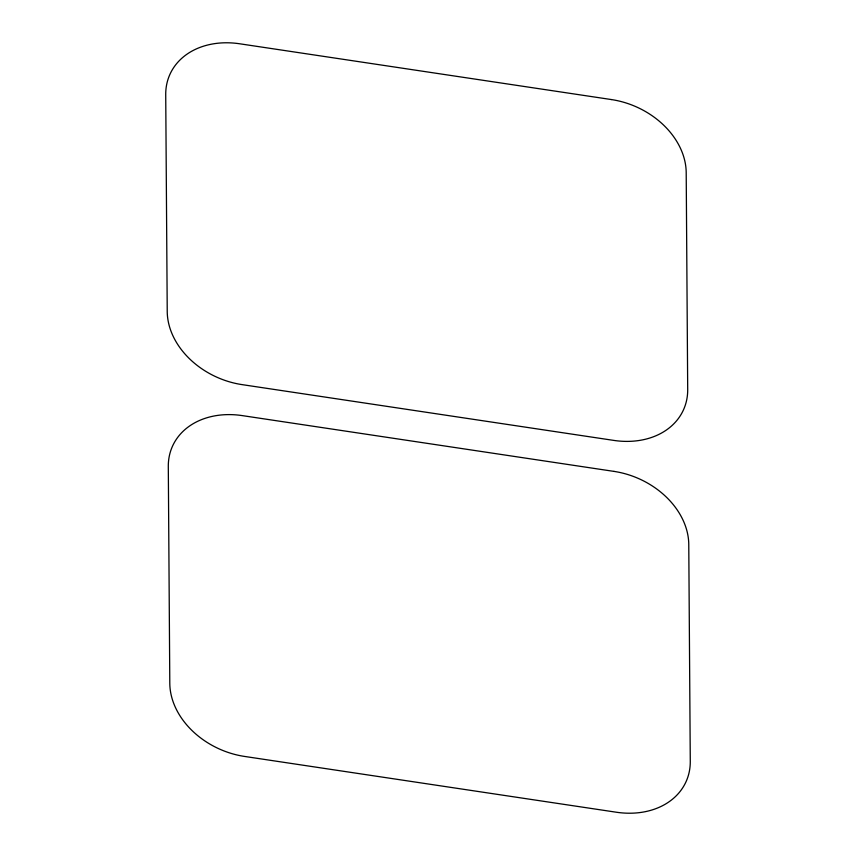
<?xml version="1.0" encoding="UTF-8"?>
<svg xmlns="http://www.w3.org/2000/svg" width="856" height="856" viewBox="0 0 856 856"><rect width="100%" height="100%" fill="white"/><g stroke="black" fill="none" stroke-linecap="round" stroke-linejoin="round"><path stroke-width="1.28" d="M611.419 99.564L239.648 43.774A76.847 59.899 23.8 0 0 165.722 94.588L167.23 311.488A76.847 59.899 23.8 0 0 242.013 384.612L613.773 440.401A76.847 59.899 23.8 0 0 687.7 389.587L686.202 172.687A76.847 59.899 23.8 0 0 611.419 99.564M613.987 471.389L242.227 415.599A76.847 59.899 23.8 0 0 168.3 466.413L169.798 683.313A76.847 59.899 23.8 0 0 244.581 756.437L616.352 812.226A76.847 59.899 23.8 0 0 690.278 761.412L688.77 544.512A76.847 59.899 23.8 0 0 613.987 471.389"/></g></svg>
